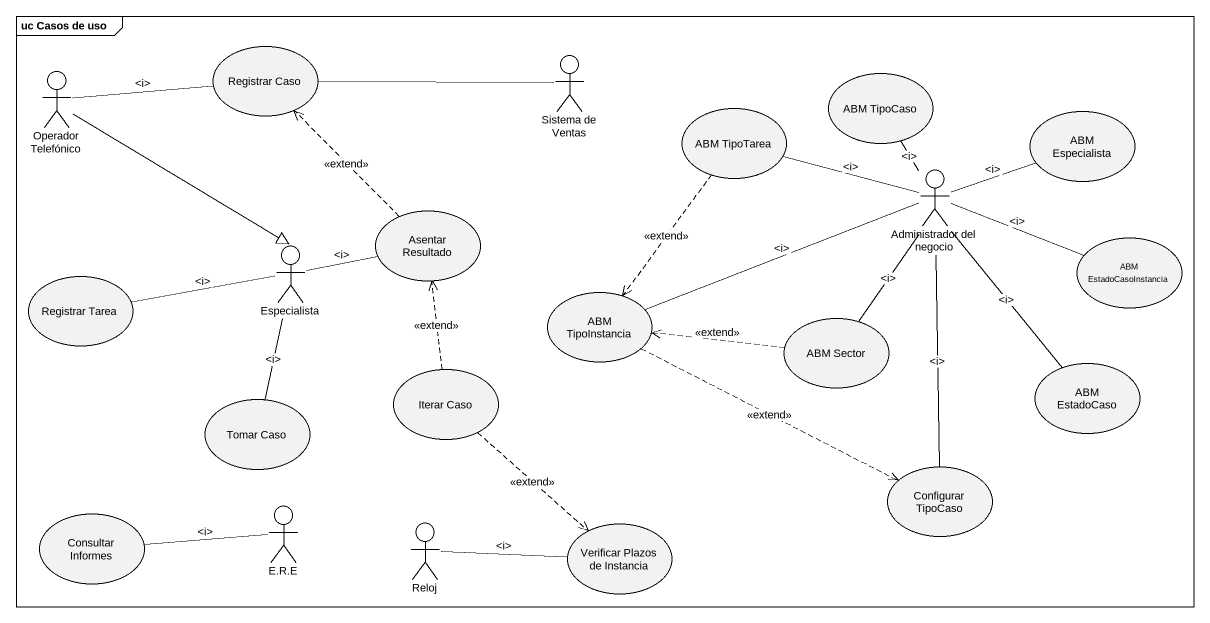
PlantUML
@startuml
mainframe uc Casos de uso
usecase "Registrar Caso" as Registrar_Caso
actor "Sistema de Ventas" as Sistema_de_Ventas
actor "Operador Telefónico" as Operador_Telefónico
usecase "ABM TipoCaso" as ABM_TipoCaso
usecase "ABM TipoTarea" as ABM_TipoTarea
usecase "ABM Especialista" as ABM_Especialista
actor "Administrador del negocio" as Administrador_del_negocio
usecase "Asentar Resultado" as Asentar_Resultado
usecase "ABM EstadoCasoInstancia" as ABM_EstadoCasoInstancia
usecase "Registrar Tarea" as Registrar_Tarea
actor Especialista
usecase "ABM TipoInstancia" as ABM_TipoInstancia
usecase "ABM Sector" as ABM_Sector
usecase "Iterar Caso" as Iterar_Caso
usecase "ABM EstadoCaso" as ABM_EstadoCaso
usecase "Tomar Caso" as Tomar_Caso
actor "E.R.E" as E_R_E
usecase "Configurar TipoCaso" as Configurar_TipoCaso
usecase "Consultar Informes" as Consultar_Informes
actor Reloj
usecase "Verificar Plazos de Instancia" as Verificar_Plazos_de
Sistema_de_Ventas -left- Registrar_Caso
Operador_Telefónico -right- Registrar_Caso : ~<i>
Operador_Telefónico --|> Especialista
ABM_TipoTarea ..> ABM_TipoInstancia : <<extend>>
Administrador_del_negocio -up- ABM_TipoCaso : ~<i>
Administrador_del_negocio -left- ABM_TipoTarea : ~<i>
Administrador_del_negocio -right- ABM_Especialista : ~<i>
Administrador_del_negocio -right- ABM_EstadoCasoInstancia : ~<i>
Administrador_del_negocio -left- ABM_TipoInstancia : ~<i>
Administrador_del_negocio -- ABM_Sector : ~<i>
Administrador_del_negocio -- ABM_EstadoCaso : ~<i>
Administrador_del_negocio -- Configurar_TipoCaso : ~<i>
Asentar_Resultado .up.> Registrar_Caso : <<extend>>
Especialista -right- Asentar_Resultado : ~<i>
Especialista -left- Registrar_Tarea : ~<i>
Especialista -- Tomar_Caso : ~<i>
ABM_TipoInstancia .right.> Configurar_TipoCaso : <<extend>>
ABM_Sector .left.> ABM_TipoInstancia : <<extend>>
Iterar_Caso .up.> Asentar_Resultado : <<extend>>
Iterar_Caso ..> Verificar_Plazos_de : <<extend>>
E_R_E -left- Consultar_Informes : ~<i>
Reloj -right- Verificar_Plazos_de : ~<i>
@enduml
